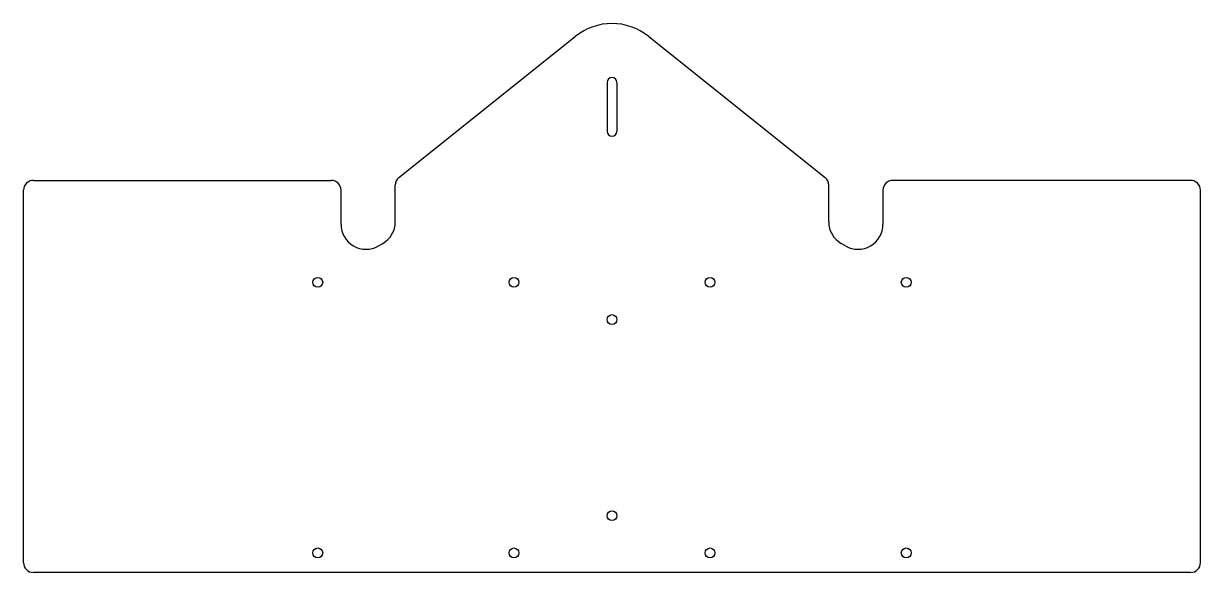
# Model space of a CAD drawing. Header units: millimetres. Extents: x -300 to 300, y -250 to 30.
import ezdxf

# ---------------------------------------------------------------- set-up
doc = ezdxf.new("R2010")
doc.units = ezdxf.units.MM
doc.layers.add('Shape2DView', color=7, linetype='CONTINUOUS')

msp = doc.modelspace()

# ---------------------------------------------------------------- linework, layer by layer
at = {"layer": 'Shape2DView'}
for p, q in [((-108.62, -48.5), (-18.74, 23.42)), ((18.74, 23.42), (108.62, -48.5)), ((-2.5, 0), (-2.5, -25)), ((2.5, 0), (2.5, -25)), ((-295, -50), (-143.15, -50)), ((-110.5, -71.15), (-110.5, -52.4)), ((110.5, -71.15), (110.5, -52.4)), ((295, -50), (143.15, -50)), ((-300, -245), (-300, -55)), ((-138.15, -72.4), (-138.15, -55)), ((138.15, -55), (138.15, -72.4)), ((300, -245), (300, -55)), ((-119.04, -83.44), (-116.87, -82.19)), ((119.04, -83.44), (116.87, -82.19)), ((295, -250), (-295, -250))]:
    msp.add_line(p, q, dxfattribs=at)
for centre in [(-150, -102), (-50, -102), (50, -102), (150, -102), (0, -121), (0, -221), (-150, -240), (-50, -240), (50, -240), (150, -240)]:
    msp.add_circle(centre, 2.5, dxfattribs=at)
for centre, radius, start, end in [((0, 0), 30, 51.33325, 128.66675), ((0, 0), 2.5, 0, 180), ((0, -25), 2.5, 180, 0), ((-295, -55), 5, 90, 180), ((-143.15, -55), 5, 0, 90), ((-105.5, -52.4), 5, 128.66675, 180), ((105.5, -52.4), 5, 0, 51.33325), ((143.15, -55), 5, 90, 180), ((295, -55), 5, 0, 90), ((-123.24, -71.15), 12.74, -60, 0), ((123.24, -71.15), 12.74, 180, -120), ((-125.41, -72.4), 12.74, 180, -60), ((125.41, -72.4), 12.74, -120, 0), ((-295, -245), 5, 180, -90), ((295, -245), 5, -90, 0)]:
    msp.add_arc(centre, radius, start, end, dxfattribs=at)

doc.saveas('drawing.dxf')
